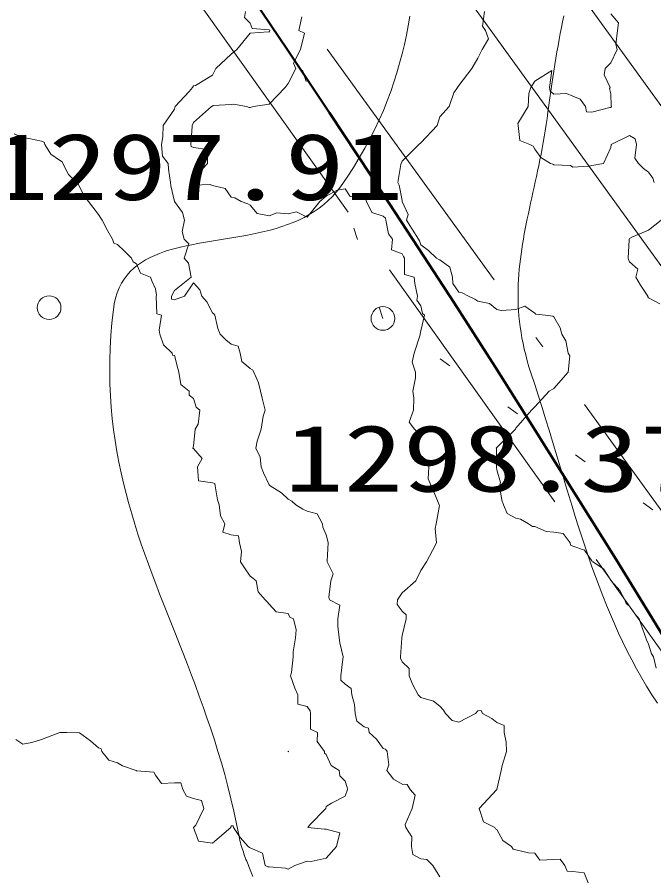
# Model space of a CAD drawing. Units: millimetres at full size, sheet at 1:500; details may follow other scales. Extents: x -209175 to 420500, y 0 to 351151.
# Drawn here: x 70853 to 77566, y 151021 to 160072 of the extents above; entities that cross this region are included whole.
import ezdxf
from ezdxf.enums import TextEntityAlignment as Align

# ---------------------------------------------------------------- set-up
doc = ezdxf.new("R2010")
doc.units = ezdxf.units.MM
doc.header["$LTSCALE"] = 500
for name, pattern in [('USER1', [9.25, 6, -1.5, 0.25, -1.5]), ('USER2', [1.75, 0.25, -1.5]), ('USER3', [7.5, 6, -1.5])]:
    doc.linetypes.add(name, pattern=pattern)
for name, color, linetype, lineweight in [('D-BGD', 7, 'Continuous', 13), ('D-BGD-LWCN', 8, 'Continuous', 13), ('D-BGD-TXT', 7, 'Continuous', 13), ('D-BMK', 2, 'USER1', 13), ('D-BYP-STR4', 1, 'Continuous', 50), ('D-BYP-STR8', 5, 'Continuous', 50), ('D-STR', 1, 'Continuous', 13), ('サーフェス_コンタ作成', 33, 'Continuous', 13)]:
    doc.layers.add(name, color=color, linetype=linetype, lineweight=lineweight)
doc.styles.add('ＭＳ ゴシック', font='')
doc.styles.get('ＭＳ ゴシック').set_extended_font_data('MS Gothic')

msp = doc.modelspace()

# ---------------------------------------------------------------- linework, layer by layer
at = {"layer": 'D-BGD', "linetype": 'USER2'}
for p, q in [((74709.6, 156896.8), (71904.9, 165564.5)), ((83264.8, 150830.1), (74709.6, 156896.8))]:
    msp.add_line(p, q, dxfattribs=at)
at = {"layer": 'D-BGD'}
for centre in [(71190, 157010.2), (74709.6, 156896.8)]:
    msp.add_circle(centre, 125, dxfattribs=at)
at = {"layer": 'D-BGD-LWCN'}
for points in [[(73336.4, 151013.4), (73330, 151031.1), (73323.3, 151048.8), (73316.4, 151066.7), (73309.3, 151084.6), (73302.2, 151102.6), (73295, 151120.8), (73287.7, 151139.1), (73280.4, 151157.5), (73273.1, 151176), (73265.8, 151194.7), (73258.7, 151213.6), (73251.6, 151232.7), (73244.6, 151251.9), (73237.9, 151271.3), (73231.3, 151291), (73224.9, 151310.8), (73218.9, 151330.9), (73213.1, 151351.2), (73207.6, 151371.8), (73202.5, 151392.6), (73197.8, 151413.6), (73193.5, 151435), (73166.4, 151570.5), (73137.5, 151703.5), (73106.9, 151834), (73074.7, 151962.2), (73041, 152088), (73005.9, 152211.7), (72969.5, 152333.4), (72932.1, 152453.2), (72893.6, 152571.2), (72854.2, 152687.5), (72814, 152802.2), (72773.1, 152915.5), (72731.8, 153027.4), (72689.9, 153138.1), (72647.8, 153247.7), (72605.5, 153356.3), (72563.2, 153464), (72520.9, 153571), (72478.8, 153677.2), (72436.9, 153783), (72395.5, 153888.3), (72354.6, 153993.3), (72314.3, 154098.1), (72274.9, 154202.8), (72236.3, 154307.5), (72198.7, 154412.4), (72162.2, 154517.6), (72127, 154623.1), (72093.2, 154729.1), (72060.8, 154835.7), (72030, 154943.1), (72001, 155051.2), (71973.8, 155160.4), (71948.5, 155270.5), (71925.4, 155381.9), (71904.4, 155494.5), (71885.7, 155608.6), (71869.5, 155724.1), (71855.8, 155841.3), (71844.9, 155960.2), (71836.7, 156081), (71831.4, 156203.8), (71829.1, 156328.7), (71830, 156455.7), (71834.2, 156585.1), (71841.7, 156716.9), (71852.8, 156851.3), (71867.4, 156988.3), (71877.3, 157052.2), (71891, 157111.8), (71908.3, 157167.3), (71929.2, 157219), (71953.6, 157267.1), (71981.2, 157311.6), (72011.9, 157352.7), (72045.6, 157390.7), (72082.2, 157425.7), (72121.5, 157457.9), (72163.4, 157487.4), (72207.8, 157514.4), (72254.4, 157539.1), (72303.2, 157561.7), (72354.1, 157582.3), (72406.8, 157601.1), (72461.2, 157618.3), (72517.3, 157634), (72574.9, 157648.5), (72633.8, 157661.8), (72693.8, 157674.3), (72755, 157685.9), (72817, 157697), (72879.9, 157707.6), (72943.3, 157718), (73007.3, 157728.3), (73071.6, 157738.7), (73136.2, 157749.4), (73200.8, 157760.5), (73265.4, 157772.2), (73329.8, 157784.8), (73393.9, 157798.2), (73457.5, 157812.8), (73520.4, 157828.7), (73582.7, 157846.1), (73644, 157865.1), (73704.3, 157886), (73763.5, 157908.8), (73821.4, 157933.8), (73877.8, 157961.1), (73932.6, 157990.9), (73985.7, 158023.5), (74037, 158058.8), (74086.3, 158097.2), (74133.4, 158138.8), (74178.2, 158183.7), (74220.7, 158232.2), (74260.6, 158284.4), (74331.4, 158386.5), (74397.8, 158488.1), (74460.1, 158589.3), (74518.4, 158690.1), (74572.8, 158790.6), (74623.5, 158890.7), (74670.5, 158990.5), (74714.2, 159090.1), (74754.5, 159189.5), (74791.7, 159288.7), (74825.8, 159387.8), (74857.2, 159486.8), (74885.8, 159585.8), (74911.8, 159684.7), (74935.4, 159783.7), (74956.8, 159882.8), (74976, 159981.9), (74993.2, 160081.3)], [(77604, 152842), (77545.7, 152931), (77489.6, 153020.9), (77435.6, 153111.8), (77383.6, 153203.7), (77333.5, 153296.5), (77285.2, 153390.2), (77238.6, 153485), (77193.6, 153580.7), (77150.1, 153677.4), (77107.9, 153775.1), (77067, 153873.9), (77027.3, 153973.7), (76988.5, 154074.5), (76950.8, 154176.4), (76913.9, 154279.3), (76877.7, 154383.3), (76842.1, 154488.3), (76807, 154594.5), (76772.4, 154701.7), (76738, 154810.1), (76703.8, 154919.6), (76669.8, 155030.2), (76635.7, 155141.9), (76601.4, 155254.8), (76567, 155368.8), (76532.1, 155484.1), (76496.9, 155600.4), (76461.1, 155718), (76424.6, 155836.8), (76387.3, 155956.8), (76349.2, 156078), (76310.1, 156200.4), (76269.9, 156324.1), (76249.8, 156387.4), (76231.6, 156449.9), (76215.1, 156511.5), (76200.3, 156572.3), (76187.2, 156632.3), (76175.6, 156691.6), (76165.6, 156750.2), (76157.1, 156808.2), (76150.1, 156865.5), (76144.4, 156922.3), (76140, 156978.5), (76137, 157034.2), (76135.1, 157089.6), (76134.5, 157144.5), (76135, 157199), (76136.6, 157253.2), (76139.2, 157307.2), (76142.7, 157360.9), (76147.2, 157414.4), (76152.6, 157467.8), (76158.8, 157521.1), (76165.8, 157574.3), (76173.5, 157627.5), (76181.8, 157680.6), (76190.8, 157733.9), (76200.3, 157787.2), (76210.4, 157840.7), (76220.9, 157894.4), (76231.8, 157948.3), (76243.1, 158002.5), (76254.7, 158056.9), (76266.6, 158111.8), (76278.7, 158167), (76290.9, 158222.6), (76303.2, 158278.8), (76315.6, 158335.4), (76327.9, 158392.6), (76340.2, 158450.4), (76352.5, 158508.9), (76364.5, 158568), (76376.4, 158627.9), (76388, 158688.5), (76399.3, 158749.9), (76410.2, 158812.2), (76420.7, 158875.4), (76430.8, 158939.5), (76440.3, 159004.6), (76449.3, 159070.7), (76459.3, 159146.3), (76469.4, 159220.5), (76479.8, 159293.4), (76490.2, 159365), (76500.9, 159435.4), (76511.6, 159504.6), (76522.6, 159572.8), (76533.6, 159639.9), (76544.9, 159706), (76556.3, 159771.2), (76567.8, 159835.5), (76579.5, 159899.1), (76591.3, 159961.9), (76603.3, 160024), (76615.4, 160085.5)]]:
    msp.add_lwpolyline(points, dxfattribs=at)
at = {"layer": 'D-BMK'}
msp.add_arc((-63853.3, 68233.2), 150000, 22.39568, 55.4167, dxfattribs=at)
at = {"layer": 'D-BYP-STR4'}
for radius, end in [(152000, 55.4167), (151500, 55.4167), (148500, 47.39147), (148000, 47.39147)]:
    msp.add_arc((-63853.3, 68233.2), radius, 22.39568, end, dxfattribs=at)
at = {"layer": 'D-BYP-STR8'}
msp.add_arc((-66084.1, 65785.4), 168421.1, 23.53508, 58.38333, dxfattribs=at)
at = {"layer": 'D-STR'}
for p, q in [((65013, 176593.2), (93561.6, 137135.2)), ((64332.2, 175860.7), (92715.8, 136598.9))]:
    msp.add_line(p, q, dxfattribs=at)
at = {"layer": 'D-STR', "linetype": 'USER1'}
msp.add_line((63270.7, 174718.5), (90854.7, 136627.1), dxfattribs=at)
at = {"layer": 'D-STR', "linetype": 'USER3'}
msp.add_line((89585.4, 136646.3), (63307.3, 173492.7), dxfattribs=at)
at = {"layer": 'サーフェス_コンタ作成'}
for points in [[(73260.6, 160131), (73249.8, 160069.8), (73311, 160010.7), (73332.1, 159952.1), (73511, 159940.1), (73515.5, 159935.5), (73515.4, 159931), (73511, 159915), (73499, 159919), (73311, 159903.7), (73169.9, 159731), (73111, 159681), (72946.4, 159531), (72911, 159462.6), (72733.2, 159353.2), (72711, 159348.7), (72702.2, 159331), (72667.5, 159287.5), (72520.4, 159131), (72511, 159101.1), (72391.8, 158931), (72390.4, 158810.4), (72376.5, 158731), (72386.8, 158606.8), (72445.7, 158531), (72448.6, 158468.6), (72469.1, 158331), (72474.6, 158294.6), (72511, 158131), (72595.2, 158015.2), (72617.1, 157931), (72592.1, 157812.1), (72613.7, 157731), (72661.9, 157681.9), (72614.7, 157531), (72659.8, 157479.8), (72686, 157331), (72511, 157189.8), (72480, 157131), (72481.5, 157101.5), (72511, 157092.3), (72619, 157131), (72711, 157273.7), (72778.1, 157198.1), (72800.5, 157131), (72852.3, 157072.3), (72911, 156955.6), (72927, 156947), (72935.7, 156931), (72969.4, 156789.4), (72993.4, 156731), (73052.9, 156672.9), (73111, 156625.6), (73184.4, 156604.4), (73206, 156531), (73223.1, 156443.1), (73311, 156367.6), (73335.6, 156355.6), (73347.1, 156331), (73397, 156217), (73418.9, 156131), (73435, 156055), (73469, 155931), (73448.1, 155868.1), (73426.2, 155731), (73383.3, 155603.3), (73368.7, 155531), (73415.5, 155435.5), (73426.7, 155331), (73450.2, 155270.2), (73511, 155143.7), (73515.4, 155135.4), (73520.6, 155131), (73638.5, 155058.5), (73711, 154991.2), (73749.2, 154969.2), (73791, 154931), (73865.3, 154885.3), (73911, 154866.8), (74017.4, 154837.4), (74071, 154731), (74076.4, 154696.4), (74111, 154616.1), (74129.3, 154549.3), (74132.4, 154531), (74120.1, 154340.1), (74121.5, 154331), (74183.8, 154203.8), (74159.4, 154131), (74138.8, 153958.8), (74146.9, 153931), (74254.3, 153874.3), (74234.4, 153731), (74234.1, 153654.1), (74249.9, 153531), (74256.1, 153476.1), (74290.5, 153331), (74286.6, 153306.6), (74267.2, 153131), (74265.1, 153085.1), (74311, 153042.9), (74374.4, 152994.4), (74382.9, 152931), (74408.4, 152828.4), (74416.1, 152731), (74433.4, 152653.4), (74511, 152593.6), (74556.2, 152576.2), (74564.3, 152531), (74641.1, 152461.1), (74711, 152363.1), (74735.7, 152355.7), (74754.2, 152331), (74770.4, 152190.4), (74751.3, 152131), (74822, 152042), (74911, 151986.4), (74964.1, 151984.1), (74997.7, 151931), (75051.2, 151871.2), (75018.5, 151731), (74944, 151564), (74952.1, 151531), (75013.4, 151433.4), (75010.2, 151331), (75026.4, 151246.4), (75111, 151201.3), (75173.6, 151193.6), (75235.4, 151131), (75263.3, 151083.3), (75311, 151009.5)], [(75782.3, 160131), (75758.7, 159978.7), (75792.2, 159931), (75823.6, 159843.6), (75757.2, 159731), (75711, 159639.4), (75646.9, 159531), (75511, 159352.7), (75497.4, 159331), (75456.5, 159276.5), (75408.6, 159131), (75311, 159022.9), (75282.9, 158931), (75111, 158746.9), (75089.9, 158731), (74911, 158553.1), (74900.6, 158531), (74899.4, 158519.4), (74866, 158331), (74880.4, 158300.4), (74911, 158139.5), (74913.8, 158133.8), (74913, 158131), (74974.1, 157994.1), (74957, 157931), (75016.2, 157836.2), (75084, 157731), (75093.8, 157713.8), (75111, 157674), (75191.6, 157611.6), (75275.7, 157531), (75299.7, 157519.7), (75311, 157514.4), (75415.9, 157435.9), (75442.1, 157331), (75446.5, 157266.5), (75511, 157173.2), (75545, 157165), (75612.8, 157131), (75678.6, 157098.6), (75711, 157078.8), (75833.7, 157053.7), (75911, 156989.5), (75960.4, 156980.4), (76111, 156991), (76206.3, 157026.3), (76311, 156951.2), (76321.3, 156941.3), (76422.1, 156931), (76500.9, 156920.9), (76511, 156914.3), (76579.5, 156799.5), (76596.9, 156731), (76639, 156659), (76664.5, 156531), (76682, 156502), (76664.3, 156331), (76511, 156158), (76462.9, 156131), (76311, 155965.4), (76277.8, 155931), (76111, 155740), (76107.8, 155731), (75911, 155536), (75905.4, 155531), (75907.4, 155527.4), (75908.7, 155331), (75907.4, 155327.4), (75911, 155302.4), (75948.6, 155168.6), (75939.8, 155131), (75962, 154982), (75979.5, 154931), (76020.8, 154840.8), (76111, 154790.8), (76160, 154780), (76246.3, 154731), (76285.2, 154705.2), (76311, 154703.3), (76429.6, 154649.6), (76511, 154644.4), (76609, 154629), (76683.8, 154531), (76685.8, 154505.8), (76711, 154495.3), (76833.4, 154453.4), (76911, 154342.9), (76914.6, 154334.6), (76922.9, 154331), (77036, 154256), (77111, 154136.3), (77112.5, 154132.5), (77115.1, 154131), (77207.7, 154027.7), (77260.4, 153931), (77273, 153893), (77311, 153864.3), (77364.1, 153784.1), (77411.6, 153731), (77437.4, 153657.4), (77482.9, 153531), (77489.4, 153509.4), (77511, 153462.5), (77542.6, 153362.6), (77563.7, 153331), (77590.3, 153210.3)], [(73854.6, 160074.6), (73822.6, 159931), (73883.3, 159903.3), (73841.5, 159731), (73766.5, 159586.5), (73790.8, 159531), (73711, 159374.8), (73680.5, 159331), (73511, 159156.3), (73346.6, 159131), (73311, 159120.7), (73300.4, 159120.4), (73271, 159131), (73135.2, 159155.2), (73111, 159152.6), (72919.7, 159139.7), (72911, 159133.8), (72902.4, 159131), (72711, 158961.5), (72699.6, 158931), (72698.5, 158918.5), (72683.6, 158731), (72688.7, 158708.7), (72711, 158698.4), (72857.8, 158677.8), (72859.7, 158531), (72711, 158373), (72682.7, 158331), (72683.9, 158303.9), (72711, 158300.4), (72888, 158308), (72911, 158297.8), (73044.7, 158264.7), (73111, 158174.9), (73149.6, 158169.6), (73213.6, 158131), (73286, 158106), (73311, 158090.6), (73383.6, 158003.6), (73511, 157977.9), (73590.5, 158010.5), (73711, 158001.1), (73799.7, 158019.7), (73911, 157963.8), (74044.6, 158131), (74111, 158185.5), (74228.4, 158248.4), (74311, 158261.9), (74362.9, 158182.9), (74511, 158168), (74529.4, 158149.4), (74535.5, 158131), (74593.7, 158013.7), (74711, 157973.6), (74735, 157955), (74739.4, 157931), (74769.3, 157789.3), (74811.4, 157731), (74799.1, 157619.1), (74911, 157578.4), (74928.2, 157548.2), (74935.7, 157531), (74938.3, 157358.3), (75037.5, 157331), (75045.9, 157265.9), (75075.9, 157131), (75067.8, 157087.8), (75111, 157029.3), (75127.8, 156947.8), (75146.8, 156931), (75111, 156765.3), (75102.9, 156731), (75103.8, 156723.8), (75040, 156531), (75017.4, 156437.4), (75053.9, 156331), (75051.7, 156271.7), (75025.5, 156131), (75034.7, 156054.7), (75030.8, 155931), (74984.8, 155804.8), (75041.4, 155731), (75076, 155696), (75058.7, 155531), (75060.7, 155480.7), (75111, 155451), (75176.6, 155396.6), (75192.6, 155331), (75187.6, 155207.6), (75217.9, 155131), (75247.9, 155067.9), (75303.5, 154931), (75305, 154925), (75269.5, 154731), (75261.4, 154681.4), (75273.2, 154531), (75232.3, 154452.3), (75170.2, 154331), (75111, 154238.5), (75056.6, 154131), (74911, 154005.3), (74864.9, 153931), (74861.5, 153881.5), (74911, 153809.6), (74953.9, 153773.9), (74955.9, 153731), (74911, 153555), (74907.5, 153531), (74907.7, 153527.7), (74893.2, 153331), (74894.8, 153314.8), (74911, 153278.8), (74988, 153208), (74986.9, 153131), (75021.5, 153041.5), (75080.5, 152931), (75096.2, 152916.2), (75111, 152901.9), (75242.9, 152862.9), (75311, 152808.5), (75347.8, 152767.8), (75367.8, 152731), (75439, 152659), (75511, 152641.8), (75686.8, 152731), (75711, 152760.3), (75744.1, 152764.1), (75761, 152731), (75858.8, 152678.8), (75911, 152638.7), (75987, 152607), (75986.7, 152531), (76008.8, 152428.8), (76012.1, 152331), (75966.1, 152186.1), (75958.1, 152131), (75911, 151931), (75723.4, 151731), (75769.5, 151589.5), (75889, 151531), (75898.3, 151518.3), (75911, 151508.3), (75972.9, 151392.9), (76065.5, 151331), (76083.6, 151303.6), (76111, 151296.9), (76245.1, 151265.1), (76311, 151261.4), (76365.4, 151185.4), (76511, 151194.4), (76578.2, 151198.2), (76626.8, 151131), (76652.3, 151072.3), (76711, 151067.3), (76833.1, 151053.1), (76881.8, 150931)], [(70822.2, 158842.2), (70911, 158803.8), (70974.8, 158794.8), (71111, 158763.9), (71136.3, 158756.3), (71146.4, 158731), (71209.1, 158629.1), (71311, 158558), (71327.3, 158547.3), (71333.9, 158531), (71393.7, 158413.7), (71483.7, 158331), (71497.1, 158317.1), (71511, 158285.5), (71561.7, 158181.7), (71603.9, 158131), (71650.3, 158070.3), (71711, 157993), (71735, 157955), (71747.7, 157931), (71804.8, 157824.8), (71857, 157731), (71870.7, 157690.7), (71911, 157677.7), (71984.2, 157604.2), (72058.3, 157531), (72074.9, 157494.9), (72111, 157473.5), (72154, 157374), (72257.5, 157331), (72272.2, 157292.2), (72311, 157208.4), (72323.4, 157143.4), (72316.9, 157131), (72326.1, 156946.1), (72374.6, 156931), (72351.6, 156771.6), (72357.5, 156731), (72397, 156617), (72488.2, 156531), (72489.8, 156509.8), (72511, 156504.8), (72548, 156368), (72558.5, 156331), (72579.2, 156199.2), (72667.7, 156131), (72668.2, 156088.2), (72711, 156052.2), (72739.9, 155959.9), (72780.3, 155931), (72761.5, 155781.5), (72731.6, 155731), (72711, 155552.1), (72705.2, 155531), (72707.2, 155527.2), (72711, 155524.3), (72802.1, 155422.1), (72755.2, 155331), (72765.7, 155185.7), (72911, 155165.5), (72938.3, 155158.3), (72940.8, 155131), (72965.6, 154985.6), (72983.3, 154931), (72997.5, 154817.5), (73042.4, 154731), (73022.8, 154642.8), (73111, 154617), (73185.4, 154605.4), (73196.7, 154531), (73218.5, 154438.5), (73209.2, 154331), (73248.4, 154268.4), (73311, 154178.5), (73338.6, 154158.6), (73372.5, 154131), (73394, 154014), (73468.5, 153931), (73490.7, 153910.7), (73511, 153885.4), (73583.9, 153803.9), (73711, 153786.9), (73728.5, 153748.5), (73768.3, 153731), (73796.1, 153616.1), (73788.5, 153531), (73762.1, 153382.1), (73761.5, 153331), (73745, 153165), (73734.1, 153131), (73781, 153001), (73813.6, 152931), (73812.2, 152832.2), (73911, 152805.6), (73941, 152761), (73945.2, 152731), (73946.9, 152566.9), (74019.2, 152531), (74016.3, 152436.3), (74094.5, 152331), (74094.5, 152314.5), (74111, 152300), (74164.6, 152184.6), (74247.1, 152131), (74255.6, 152075.6), (74311, 152018.8), (74332.4, 151952.4), (74336, 151931), (74311, 151860.4), (74167, 151787), (74111, 151751.9), (74107, 151731), (73936, 151556), (73917.9, 151531), (74093.2, 151513.2), (74111, 151515), (74254.3, 151474.3), (74220.2, 151331), (74111, 151207.5), (73951.7, 151171.7), (73911, 151175.6), (73781.9, 151131), (73711, 151090.5), (73682.2, 151102.2), (73511, 151115.2), (73496.3, 151116.3), (73469.2, 151131), (73439.9, 151259.9), (73311, 151318.1), (73301.7, 151321.7), (73287.5, 151331), (73204.8, 151424.8), (73135.1, 151531), (73129.7, 151549.7), (73111, 151548.9), (73107.6, 151531), (72911, 151364.3), (72765.8, 151385.8), (72713.9, 151531), (72737.1, 151557.1), (72821.1, 151731), (72795.5, 151815.5), (72711, 151836.4), (72639.5, 151859.5), (72598.2, 151931), (72580.4, 152000.4), (72511, 152003.3), (72376.2, 151996.2), (72311, 152083.6), (72293, 152113), (72111, 152128.8), (72109.5, 152129.5), (72108.1, 152131), (71962.1, 152182.1), (71911, 152213.4), (71819.1, 152239.1), (71745.2, 152331), (71739.2, 152359.2), (71711, 152371.4), (71626.1, 152446.1), (71511, 152527.3), (71507.4, 152527.4), (71377.7, 152531), (71313.6, 152533.6), (71311, 152533.2), (71304.5, 152531), (71111, 152457.8), (71007.6, 152427.6), (70911, 152407.7), (70838.4, 152458.4)]]:
    msp.add_lwpolyline(points, dxfattribs=at)
at = {"layer": 'サーフェス_コンタ作成', "color": 212}
for points in [[(77571.2, 158331), (77554.1, 158374.1), (77511, 158437.9), (77457, 158477), (77403, 158531), (77367.1, 158587.1), (77382.7, 158731), (77369.4, 158789.4), (77311, 158824), (77116.9, 158731), (77111, 158697.7), (77034.1, 158531), (76911, 158507.8), (76883.4, 158503.4), (76711, 158492.3), (76688.8, 158508.8), (76511, 158517.4), (76502, 158522), (76475.1, 158531), (76373.1, 158593.1), (76311, 158679.8), (76292.8, 158712.8), (76257.3, 158731), (76152.4, 158772.4), (76135.4, 158931), (76131.4, 158951.4), (76241, 159131), (76247.5, 159267.5), (76267.5, 159331), (76311, 159398.2), (76491.7, 159511.7), (76467.4, 159331), (76472.1, 159292.1), (76511, 159260.9), (76646.5, 159266.5), (76711, 159238.7), (76788.8, 159208.8), (76845.6, 159131), (76856.2, 159076.2), (76911, 159071.4), (77101.5, 159121.5), (77111, 159121.2), (77120.1, 159131), (77117.2, 159137.2), (77111, 159264.3), (77099.9, 159319.9), (77107.4, 159331), (77043.5, 159463.5), (77054.4, 159531), (77111, 159592.5), (77178, 159731), (77165.1, 159785.1), (77183.2, 159931), (77194.1, 160014.1), (77111, 160108.8)], [(77629.2, 157049.2), (77511, 157112.4), (77503.7, 157123.7), (77501.8, 157131), (77426.4, 157246.4), (77375.5, 157331), (77395.7, 157415.7), (77311, 157492.6), (77298.6, 157518.6), (77296.4, 157531), (77306.9, 157726.9), (77307.1, 157731), (77311, 157739.9), (77334.3, 157754.3), (77511, 157828.3), (77644.3, 157931)]]:
    msp.add_lwpolyline(points, dxfattribs=at)
at = {"layer": 'サーフェス_コンタ作成'}
msp.add_lwpolyline([(73708.8, 152331), (73711, 152333.3), (73714.7, 152334.7), (73714.9, 152331), (73711, 152329), (73708.9, 152328.9)], close=True, dxfattribs=at)

# ---------------------------------------------------------------- texts
at = {"layer": 'D-BGD-TXT', "style": 'ＭＳ ゴシック', "width": 1.3}
for s, p in [('1297.91', (70560.1, 158850.4)), ('1298.37', (73674.1, 155776.4))]:
    msp.add_text(s, height=705, rotation=359.993, dxfattribs=at).set_placement(p, align=Align.TOP_LEFT)

doc.saveas('drawing.dxf')
